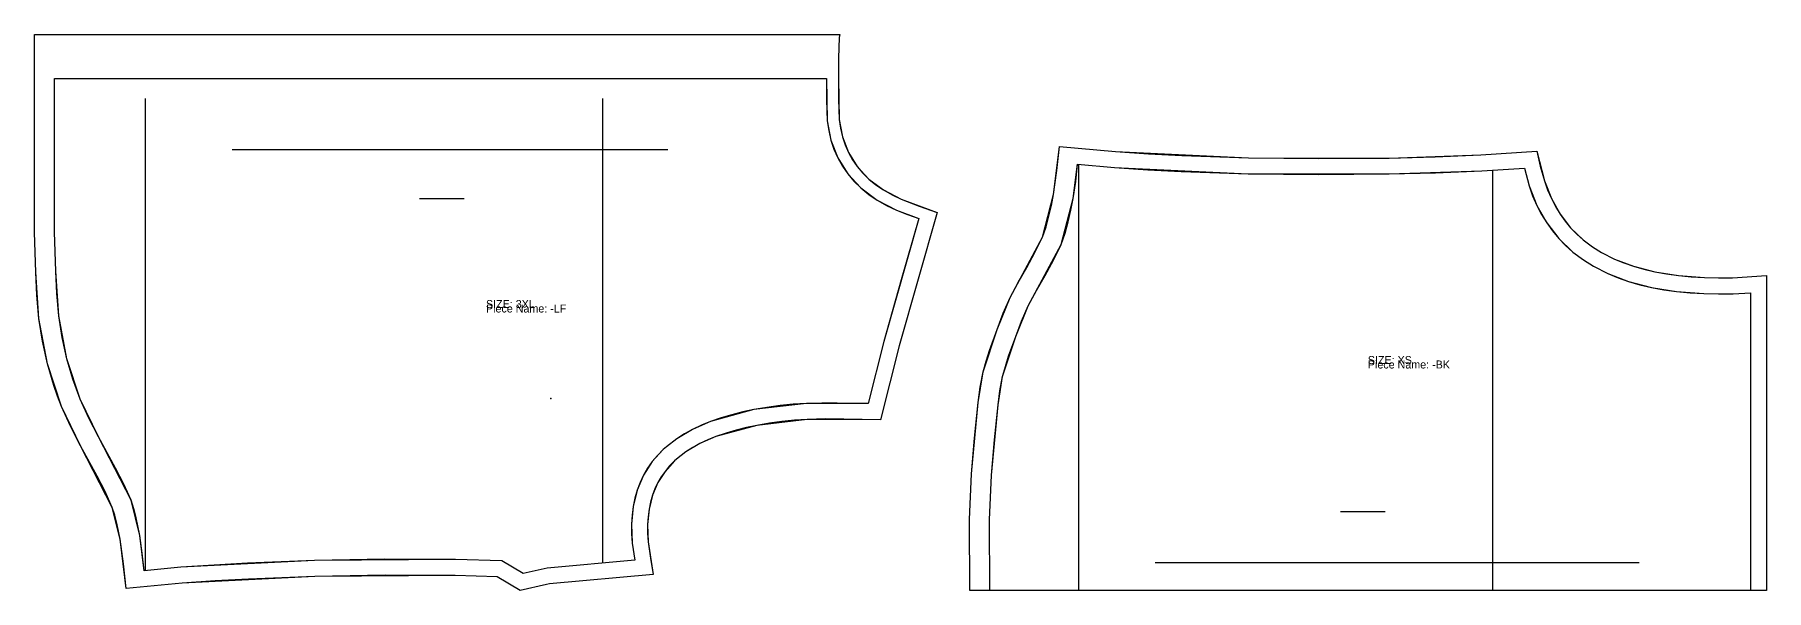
# Model space of a CAD drawing. Extents: x 0 to 1039, y 0 to 21.
# Drawn here: x 384.5 to 438.6, y 0 to 17.4 of the extents above; entities that cross this region are included whole.
import ezdxf

# ---------------------------------------------------------------- set-up
doc = ezdxf.new("R2010")
doc.units = 0

# ---------------------------------------------------------------- blocks, each defined once
blk = doc.blocks.new('MYRA-LF_3XL')
at = {"layer": '1'}
blk.add_lwpolyline([(25.1105, 16.0001), (25.1105, 16.0001), (25.1314, 14.7179), (25.2327, 14.1791), (25.4216, 13.6855), (25.6948, 13.2481), (26.0564, 12.8605), (26.5128, 12.5198), (27.0694, 12.2268), (28.1939, 11.8134), (28.1939, 11.8134), (27.006, 7.65), (26.4228, 5.3316), (26.4228, 5.3316), (24.1336, 5.3463), (22.5574, 5.1597), (21.2791, 4.8111), (20.776, 4.5893), (20.338, 4.3286), (20.0507, 4.1031), (20.0507, 4.1031), (19.9858, 4.047), (19.689, 3.7206), (19.4626, 3.3682), (19.2965, 2.9779), (19.1898, 2.5431), (19.1444, 2.0587), (19.1637, 1.522), (19.3151, 0.5002), (19.3151, 0.5002), (16.082, 0.2041), (16.082, 0.2041), (15.9866, 0.1828), (15.1684, 0), (14.4478, 0.4285), (14.4478, 0.4285), (14.4478, 0.4285), (13.1371, 0.4648), (8.7515, 0.4353), (4.6047, 0.2233), (2.8561, 0.0583), (2.8561, 0.0583), (2.6691, 1.5994), (2.4231, 2.595), (1.4308, 4.5224), (0.8391, 5.7465), (0.4006, 7.0832), (0.1333, 8.5034), (0.0383, 9.9506), (0, 11.1914), (0, 16.0001), (0, 16.0001), (0, 16.0001), (0, 17.3751), (0, 17.3751), (25.1448, 17.3751), (25.1448, 17.3751), (25.1314, 17.2823), (25.1076, 16.6389), (25.1105, 16.0001), (25.1105, 16.0001)], close=True, dxfattribs=at)
at = {"layer": '100'}
blk.add_line((12.0172, 12.2462), (13.4145, 12.2462), dxfattribs=at)
at = {"layer": '13'}
blk.add_point((16.1257, 5.9963), dxfattribs=at)
at = {"layer": '14'}
for points in [[(3.423, 0.614), (3.2846, 1.7138), (3.0123, 2.816), (1.9901, 4.8015), (1.42, 5.981), (1.0072, 7.2391), (0.7545, 8.5819), (0.6627, 9.9807), (0.625, 11.2011), (0.625, 16.0001)], [(0.625, 16.0001), (24.7356, 16.0001)], [(24.7356, 16.0001), (24.757, 14.68), (24.8704, 14.0766), (25.0843, 13.5176), (25.3959, 13.0188), (25.8051, 12.5801), (26.3121, 12.2017), (26.9167, 11.8834), (27.619, 11.6252)], [(24.7356, 16.0001)], [(27.619, 11.6252), (26.523, 7.7795), (26.0348, 5.8389)], [(26.0348, 5.8389), (24.1051, 5.8464), (22.4617, 5.6519), (21.1115, 5.2837), (20.5464, 5.0345), (20.0546, 4.7418), (19.7327, 4.4891), (19.7327, 4.4891), (19.6361, 4.4056), (19.2909, 4.026), (19.0191, 3.6029), (18.8206, 3.1364), (18.6954, 2.6265), (18.6436, 2.0731), (18.665, 1.4763), (18.743, 0.9499)], [(14.5916, 0.9247), (13.1423, 0.9648), (8.7371, 0.9352), (4.5684, 0.7221), (3.423, 0.614)], [(16.0044, 0.6991), (16.0044, 0.6991), (15.2532, 0.5313), (14.5916, 0.9247), (14.5916, 0.9247)], [(18.743, 0.9499), (16.0044, 0.6991)]]:
    blk.add_lwpolyline(points, dxfattribs=at)
at = {"layer": '5'}
blk.add_line((6.1722, 13.7874), (19.7726, 13.7874), dxfattribs=at)
at = {"layer": '7'}
blk.add_line((6.1722, 13.7874), (19.7726, 13.7874), dxfattribs=at)
at = {"layer": '8'}
for p, q in [((3.4619, 0.6177), (3.4619, 15.3751)), ((17.7471, 0.8587), (17.7471, 15.3751))]:
    blk.add_line(p, q, dxfattribs=at)
at = {"layer": '84'}
blk.add_lwpolyline([(25.1105, 16.0001), (25.1105, 16.0001), (25.1077, 15.3582), (25.1314, 14.7179), (25.1706, 14.4463), (25.2327, 14.1791), (25.3159, 13.9279), (25.4216, 13.6855), (25.5479, 13.4604), (25.6948, 13.2481), (25.8667, 13.0461), (26.0564, 12.8605), (26.2775, 12.6808), (26.5128, 12.5198), (26.7859, 12.3635), (27.0694, 12.2268), (27.628, 12.0111), (28.1939, 11.8134), (28.1939, 11.8134), (27.5919, 9.7339), (27.006, 7.65), (26.4228, 5.3316), (26.4228, 5.3316), (25.2778, 5.3563), (24.7055, 5.3587), (24.1336, 5.3463), (23.7374, 5.3197), (23.3422, 5.2793), (22.9487, 5.2265), (22.5574, 5.1597), (22.2332, 5.0902), (21.9119, 5.0087), (21.5936, 4.9158), (21.2791, 4.8111), (21.0239, 4.7086), (20.776, 4.5893), (20.553, 4.4656), (20.338, 4.3286), (20.0507, 4.1031), (20.0507, 4.1031), (19.9858, 4.047), (19.8316, 3.8889), (19.689, 3.7206), (19.5686, 3.549), (19.4626, 3.3682), (19.3717, 3.1764), (19.2965, 2.9779), (19.2349, 2.7625), (19.1898, 2.5431), (19.1589, 2.3017), (19.1444, 2.0587), (19.1462, 1.7901), (19.1637, 1.522), (19.2324, 1.0103), (19.3151, 0.5002), (19.3151, 0.5002), (16.082, 0.2041), (16.082, 0.2041), (15.9866, 0.1828), (15.1684, 0), (14.4478, 0.4285), (14.4478, 0.4285), (14.4478, 0.4285), (13.1371, 0.4648), (10.9441, 0.4712), (8.7515, 0.4353), (6.677, 0.3515), (5.6404, 0.2942), (4.6047, 0.2233), (2.8561, 0.0583), (2.8561, 0.0583), (2.774, 0.8306), (2.6691, 1.5994), (2.5675, 2.1032), (2.5028, 2.3515), (2.4231, 2.595), (2.2007, 3.0882), (1.9523, 3.5697), (1.4308, 4.5224), (1.123, 5.1291), (0.8391, 5.7465), (0.7128, 6.075), (0.5982, 6.4078), (0.4006, 7.0832), (0.2451, 7.7891), (0.1333, 8.5034), (0.0721, 9.2258), (0.0383, 9.9506), (0, 11.1914), (0, 16.0001), (0, 16.0001), (0, 16.0001), (0, 17.3751), (0, 17.3751), (25.1448, 17.3751), (25.1448, 17.3751), (25.1314, 17.2823), (25.1076, 16.6389), (25.1105, 16.0001), (25.1105, 16.0001)], close=True, dxfattribs=at)
at = {"layer": '85'}
for points in [[(3.4619, 0.6177), (3.4619, 15.3751)], [(17.7471, 0.8587), (17.7471, 15.3751)]]:
    blk.add_lwpolyline(points, dxfattribs=at)
at = {"layer": '87'}
for points in [[(3.423, 0.614), (3.3616, 1.1651), (3.2846, 1.7138), (3.1719, 2.2714), (3.1004, 2.5463), (3.0123, 2.816), (2.7832, 3.3241), (2.5273, 3.8201), (1.9901, 4.8015), (1.6935, 5.386), (1.42, 5.981), (1.1933, 6.6034), (1.0072, 7.2391), (0.8602, 7.9066), (0.7545, 8.5819), (0.6953, 9.2801), (0.6627, 9.9807), (0.625, 11.2011), (0.625, 16.0001)], [(0.625, 16.0001), (24.7356, 16.0001)], [(24.7356, 16.0001), (24.7326, 15.3392), (24.757, 14.68), (24.8008, 14.3758), (24.8704, 14.0766), (24.9646, 13.7922), (25.0843, 13.5176), (25.2283, 13.2609), (25.3959, 13.0188), (25.5905, 12.7902), (25.8051, 12.5801), (26.0508, 12.3805), (26.3121, 12.2017), (26.6087, 12.0319), (26.9167, 11.8834), (27.2656, 11.7487), (27.619, 11.6252)], [(24.7356, 16.0001)], [(27.619, 11.6252), (27.0636, 9.7044), (26.523, 7.7795), (26.0348, 5.8389)], [(26.0348, 5.8389), (25.0696, 5.857), (24.5872, 5.8578), (24.1051, 5.8464), (23.692, 5.8184), (23.28, 5.7763), (22.8697, 5.7214), (22.4617, 5.6519), (22.1193, 5.5785), (21.7799, 5.4924), (21.4437, 5.3943), (21.1115, 5.2837), (20.8249, 5.1685), (20.5464, 5.0345), (20.296, 4.8957), (20.0546, 4.7418), (19.7327, 4.4891), (19.7327, 4.4891), (19.6361, 4.4056), (19.4568, 4.2218), (19.2909, 4.026), (19.1463, 3.82), (19.0191, 3.6029), (18.9104, 3.3737), (18.8206, 3.1364), (18.7484, 2.8839), (18.6954, 2.6265), (18.6601, 2.3507), (18.6436, 2.0731), (18.6455, 1.7744), (18.665, 1.4763), (18.743, 0.9499)], [(14.5916, 0.9247), (13.1423, 0.9648), (10.9395, 0.9712), (8.7371, 0.9352), (6.6516, 0.851), (5.6096, 0.7934), (4.5684, 0.7221), (3.423, 0.614)], [(16.0044, 0.6991), (16.0044, 0.6991), (15.2532, 0.5313), (14.5916, 0.9247), (14.5916, 0.9247)], [(18.743, 0.9499), (16.0044, 0.6991)]]:
    blk.add_lwpolyline(points, dxfattribs=at)
at = {"layer": '1'}
for s, p in [('SIZE: 3XL', (14.0969, 8.8275)), ('Piece Name: -LF', (14.0969, 8.6875))]:
    blk.add_text(s, height=0.25, dxfattribs=at).set_placement(p)
blk = doc.blocks.new('MYRA-BK_XS')
at = {"layer": '1'}
blk.add_lwpolyline([(0.0179, 0), (0, 2.2145), (0.0714, 3.6469), (0.2798, 5.8761), (0.4283, 6.83), (0.8637, 8.157), (1.271, 9.1593), (2.2831, 11.0454), (2.6294, 12.3729), (2.8158, 13.8741), (4.5627, 13.7178), (8.7162, 13.5259), (13.1075, 13.5174), (15.9792, 13.6184), (17.7203, 13.7259), (17.9588, 12.8031), (18.1777, 12.2469), (18.4499, 11.7642), (18.7803, 11.3366), (19.1743, 10.9578), (19.462, 10.7435), (19.462, 10.7435), (19.7459, 10.5667), (19.7459, 10.5667), (20.1455, 10.3595), (20.7402, 10.1328), (21.4056, 9.9595), (22.1441, 9.8406), (22.956, 9.7782), (23.8392, 9.7737), (24.8932, 9.8391), (24.8932, 0), (0.0179, 0)], dxfattribs=at)
at = {"layer": '100'}
blk.add_line((11.5933, 2.4674), (12.9906, 2.4674), dxfattribs=at)
at = {"layer": '14'}
for points in [[(0.6429, 0), (0.6251, 2.2015), (0.6949, 3.6022), (0.9003, 5.7989), (1.038, 6.6835), (1.4508, 7.9417), (1.8375, 8.8931), (2.8691, 10.8155), (3.2442, 12.2535), (3.3821, 13.3214)], [(3.3821, 13.3214), (4.5289, 13.2188), (8.7042, 13.0259), (13.1158, 13.0174), (16.0034, 13.1189), (17.3394, 13.2014)], [(17.3394, 13.2014), (17.4823, 12.6484), (17.7251, 12.0315), (18.0321, 11.4871), (18.4072, 11.0017), (18.8504, 10.5756), (19.18, 10.3301), (19.18, 10.3301), (19.4983, 10.1319), (19.4983, 10.1319), (19.9407, 9.9025), (20.5877, 9.6559), (21.3026, 9.4696), (22.0851, 9.3437), (22.9355, 9.2783), (23.8534, 9.2736), (24.3932, 9.3071)], [(24.3932, 9.3071), (24.3932, 0)], [(24.3932, 0)]]:
    blk.add_lwpolyline(points, dxfattribs=at)
at = {"layer": '5'}
blk.add_line((5.8033, 0.8704), (20.9244, 0.8704), dxfattribs=at)
at = {"layer": '6'}
blk.add_line((24.8932, 0), (0.0179, 0), dxfattribs=at)
at = {"layer": '7'}
blk.add_line((5.8033, 0.8704), (20.9244, 0.8704), dxfattribs=at)
at = {"layer": '8'}
for p, q in [((3.4093, 13.319), (3.4093, 0)), ((16.3413, 13.1397), (16.3413, 0))]:
    blk.add_line(p, q, dxfattribs=at)
at = {"layer": '84'}
blk.add_lwpolyline([(0.0179, 0), (0, 2.2145), (0.0714, 3.6469), (0.1613, 4.7629), (0.2798, 5.8761), (0.341, 6.3554), (0.4283, 6.83), (0.5209, 7.1665), (0.627, 7.4992), (0.8637, 8.157), (1.0566, 8.6626), (1.271, 9.1593), (1.5265, 9.6303), (1.7929, 10.0955), (2.0503, 10.5646), (2.2831, 11.0454), (2.3952, 11.3694), (2.486, 11.7005), (2.5643, 12.0353), (2.6294, 12.3729), (2.7347, 13.1216), (2.8158, 13.8741), (4.5627, 13.7178), (5.6002, 13.6519), (6.6385, 13.5996), (8.7162, 13.5259), (10.9118, 13.4998), (13.1075, 13.5174), (14.5437, 13.5567), (15.9792, 13.6184), (17.7203, 13.7259), (17.8327, 13.2625), (17.9588, 12.8031), (18.0593, 12.5215), (18.1777, 12.2469), (18.3054, 12.0008), (18.4499, 11.7642), (18.6075, 11.5445), (18.7803, 11.3366), (18.9709, 11.1407), (19.1743, 10.9578), (19.462, 10.7435), (19.462, 10.7435), (19.7459, 10.5667), (19.7459, 10.5667), (20.1455, 10.3595), (20.4398, 10.2381), (20.7402, 10.1328), (21.0707, 10.0378), (21.4056, 9.9595), (21.7735, 9.892), (22.1441, 9.8406), (22.5494, 9.8017), (22.956, 9.7782), (23.3975, 9.7684), (23.8392, 9.7737), (24.8932, 9.8391), (24.8932, 0), (0.0179, 0)], dxfattribs=at)
at = {"layer": '85'}
for points in [[(3.4093, 13.319), (3.4093, 0)], [(16.3413, 13.1397), (16.3413, 0)]]:
    blk.add_lwpolyline(points, dxfattribs=at)
at = {"layer": '87'}
for points in [[(0.6429, 0), (0.6251, 2.2015), (0.6949, 3.6022), (0.7835, 4.7019), (0.9003, 5.7989), (0.9571, 6.2434), (1.038, 6.6835), (1.1258, 7.0026), (1.2264, 7.318), (1.4508, 7.9417), (1.634, 8.4217), (1.8375, 8.8931), (2.0978, 9.3732), (2.3694, 9.8474), (2.6318, 10.3255), (2.8691, 10.8155), (2.9902, 11.1666), (3.0884, 11.5253), (3.1733, 11.8879), (3.2442, 12.2535), (3.3214, 12.7861), (3.3821, 13.3214)], [(3.3821, 13.3214), (4.5289, 13.2188), (5.5718, 13.1525), (6.6155, 13.1), (8.7042, 13.0259), (10.9099, 12.9997), (13.1158, 13.0174), (14.56, 13.0569), (16.0034, 13.1189), (17.3394, 13.2014)], [(17.3394, 13.2014), (17.4823, 12.6484), (17.5939, 12.336), (17.7251, 12.0315), (17.8692, 11.754), (18.0321, 11.4871), (18.211, 11.2377), (18.4072, 11.0017), (18.6216, 10.7813), (18.8504, 10.5756), (19.18, 10.3301), (19.18, 10.3301), (19.4983, 10.1319), (19.4983, 10.1319), (19.9407, 9.9025), (20.2608, 9.7704), (20.5877, 9.6559), (20.9428, 9.5538), (21.3026, 9.4696), (21.6924, 9.3981), (22.0851, 9.3437), (22.5097, 9.303), (22.9355, 9.2783), (23.3944, 9.2682), (23.8534, 9.2736), (24.3932, 9.3071)], [(24.3932, 9.3071), (24.3932, 0)], [(24.3932, 0)]]:
    blk.add_lwpolyline(points, dxfattribs=at)
at = {"layer": '1'}
for s, p in [('SIZE: XS', (12.4466, 7.077)), ('Piece Name: -BK', (12.4466, 6.937))]:
    blk.add_text(s, height=0.25, dxfattribs=at).set_placement(p)

msp = doc.modelspace()

# ---------------------------------------------------------------- block references
at = {"layer": '1'}
for name, p in [('MYRA-LF_3XL', (384.5207, 0)), ('MYRA-BK_XS', (413.7146, 0))]:
    msp.add_blockref(name, p, dxfattribs=at)

doc.saveas('drawing.dxf')
